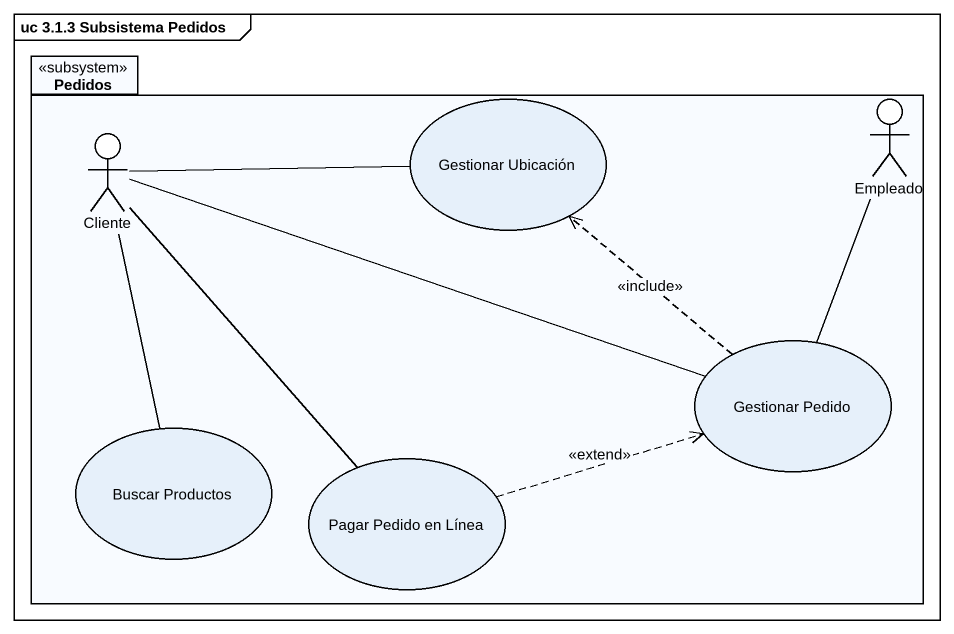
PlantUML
@startuml
mainframe uc 3.1.3 Subsistema Pedidos
package Pedidos <<subsystem>> {
  usecase "Gestionar Ubicación" as Gestionar_Ubicación
  actor Empleado
  actor Cliente
  usecase "Gestionar Pedido" as Gestionar_Pedido
  usecase "Buscar Productos" as Buscar_Productos
  usecase "Pagar Pedido en Línea" as Pagar_Pedido_en_Línea
}
Empleado -- Gestionar_Pedido
Cliente -right- Gestionar_Ubicación
Cliente -right- Gestionar_Pedido
Cliente -- Buscar_Productos
Cliente -- Pagar_Pedido_en_Línea
Gestionar_Pedido .up.> Gestionar_Ubicación : <<include>>
Pagar_Pedido_en_Línea .right.> Gestionar_Pedido : <<extend>>
@enduml
